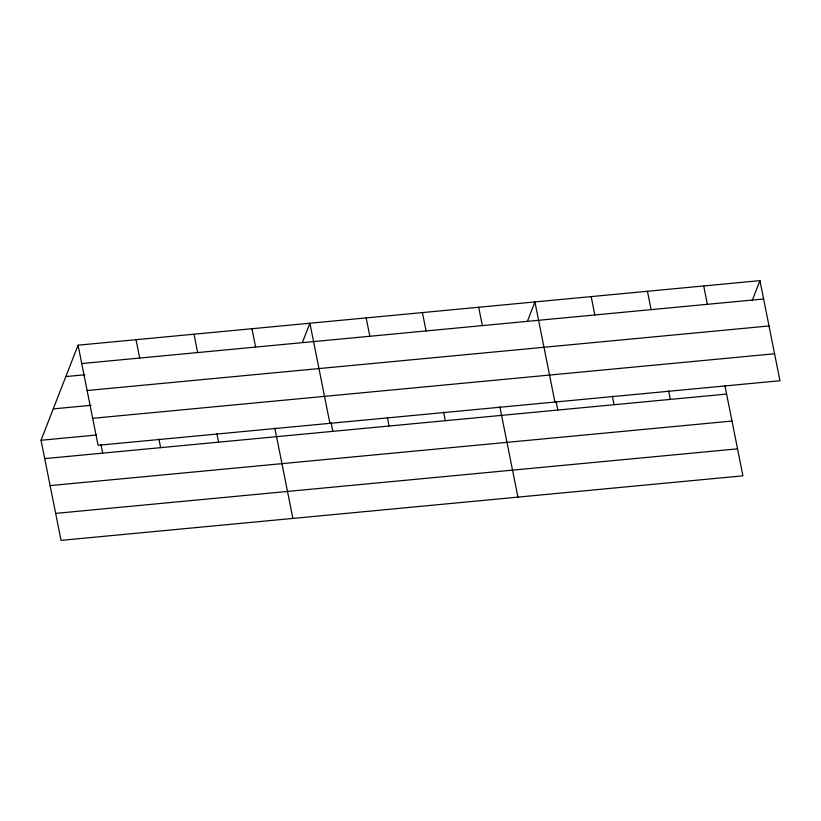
<?xml version="1.0" encoding="UTF-8"?>
<svg xmlns="http://www.w3.org/2000/svg" width="821" height="821" viewBox="0 0 821 821"><rect width="100%" height="100%" fill="white"/><g stroke="black" fill="none" stroke-linecap="round" stroke-linejoin="round"><path stroke-width="1.23" d="M724.892 385.511L742.933 475.821L61.052 540.372L41.05 440.261L78.067 345.179L759.948 280.628L779.95 380.739L98.068 445.29L78.067 345.179M302.487 342.285L309.907 323.228L329.909 423.338M527.513 320.98L534.923 301.933L554.924 402.033M752.098 300.804L759.948 280.628M81.731 363.539L763.612 298.988M65.854 376.562L84.748 374.766M87.118 390.519L769.01 325.968M53.262 408.889L91.069 405.307M92.681 418.31L774.562 353.759M41.05 440.261L96.488 435.017M44.714 458.621L726.606 394.07M50.112 485.601L731.993 421.05M55.664 513.392L737.545 448.841M703.689 285.954L707.363 304.314M668.633 390.827L670.347 399.396M647.441 291.281L651.104 309.64M612.374 396.153L614.087 404.722M591.182 296.607L594.845 314.966M556.125 401.479L557.839 410.048M499.866 406.805L517.918 497.126M478.674 307.259L482.338 325.619M443.617 412.132L445.321 420.701M422.415 312.585L426.078 330.945M387.358 417.458L389.072 426.027M366.156 317.912L369.83 336.271M331.099 422.784L332.813 431.353M274.85 428.11L292.892 518.42M251.944 328.718L255.608 347.078M216.888 433.601L218.602 442.16M193.982 334.209L197.656 352.568M158.925 439.081L160.639 447.65M136.019 339.689L139.693 358.048M100.962 444.572L102.676 453.141"/></g></svg>
